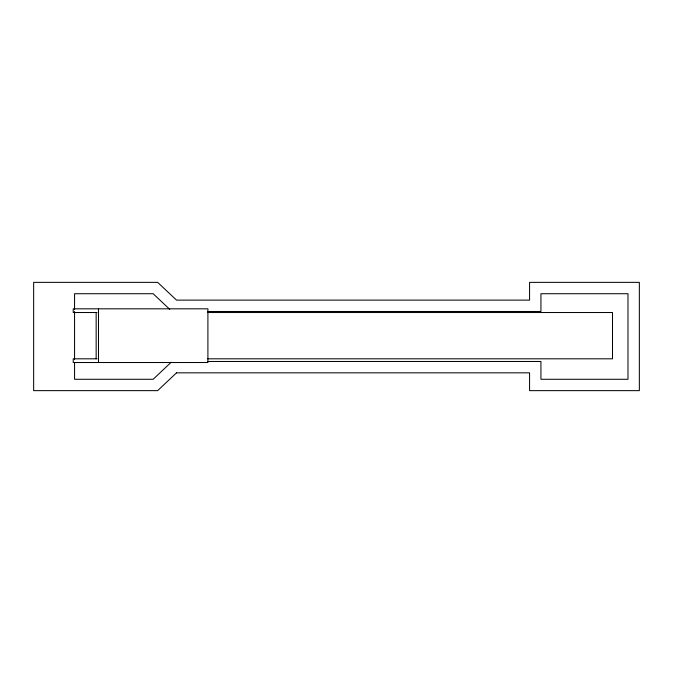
<?xml version="1.0" encoding="UTF-8"?>
<svg xmlns="http://www.w3.org/2000/svg" width="673" height="673" viewBox="0 0 673 673"><rect width="100%" height="100%" fill="white"/><g stroke="black" fill="none" stroke-linecap="round" stroke-linejoin="round"><path stroke-width="1.01" d="M171.253 362.183L153.141 379.278L74.56 379.278L74.56 362.587M207.747 311.49L540.932 311.49L540.932 293.722L627.985 293.722L627.985 379.278L540.932 379.278L540.932 361.477L207.747 361.477M97.03 312.524L73.222 312.524L73.222 308.823L207.907 308.823L207.907 362.52L73.222 362.52L73.222 358.81L97.03 358.81M207.705 312.524L612.506 312.524L612.506 358.81L207.705 358.81M169.747 309.353L153.15 293.722L74.56 293.722L74.56 309.37M98.494 308.823L98.494 362.52M96.155 312.524L96.155 358.81M74.56 311.456L74.56 359.458M176.519 372.834L157.65 390.643L33.65 390.643L33.65 282.357L157.65 282.357L176.519 300.124L529.567 300.124L529.567 282.357L639.35 282.357L639.35 390.643L529.567 390.643L529.567 372.834L176.519 372.834"/></g></svg>
